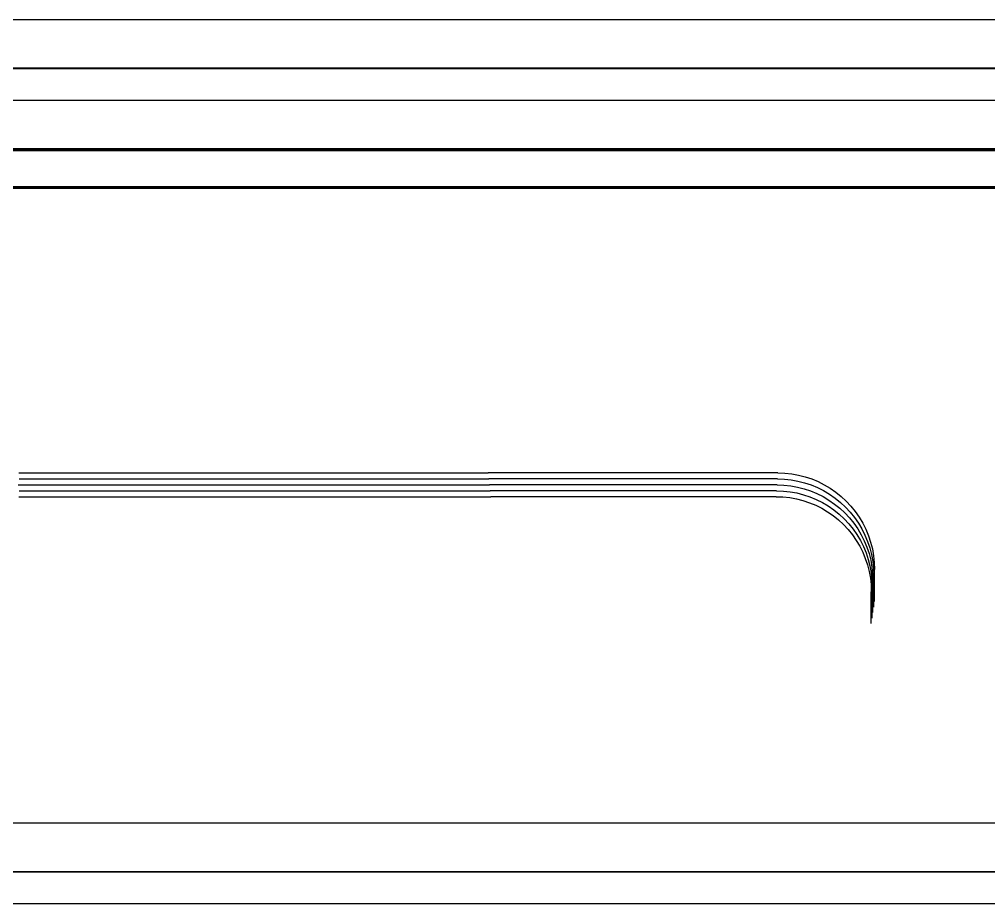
# Model space of a CAD drawing. Header units: millimetres. Extents: x -253 to 256, y -315 to 312.
# Drawn here: x -101.1 to 50.6, y 174 to 312.4 of the extents above; entities that cross this region are included whole.
import ezdxf

# ---------------------------------------------------------------- set-up
doc = ezdxf.new("R2010")
doc.units = ezdxf.units.MM
doc.layers.add('SKETCH', color=5, linetype='Continuous')
doc.layers.add('VISIBLE', color=7, linetype='Continuous')

msp = doc.modelspace()

# ---------------------------------------------------------------- linework, layer by layer
at = {"layer": 'SKETCH'}
for p, q in [((17.63, 241.38), (-27.7, 241.38)), ((17.56, 240.44), (-27.6, 240.44)), ((17.49, 239.51), (-27.49, 239.51)), ((17.43, 238.58), (-27.38, 238.58)), ((17.36, 237.66), (-27.28, 237.66)), ((32.74, 221.23), (32.74, 226.27)), ((32.49, 219.51), (32.49, 224.51)), ((32.61, 220.37), (32.61, 225.39)), ((32.36, 218.66), (32.36, 223.64)), ((32.24, 217.82), (32.24, 222.78))]:
    msp.add_line(p, q, dxfattribs=at)
at = {"layer": 'SKETCH', "flags": 128}
for points in [[(-101.16, 241.38), (-100.9, 241.38), (-100.64, 241.38), (-100.38, 241.38), (-100.11, 241.38), (-99.85, 241.38), (-99.59, 241.38), (-99.33, 241.38), (-99.06, 241.38), (-98.8, 241.38), (-98.54, 241.38), (-98.28, 241.38), (-98.02, 241.38), (-97.75, 241.38), (-97.49, 241.38), (-97.23, 241.38), (-96.97, 241.38), (-96.7, 241.38), (-96.44, 241.38), (-96.18, 241.38), (-95.92, 241.38), (-95.65, 241.38), (-95.39, 241.38), (-95.13, 241.38), (-94.87, 241.38), (-94.6, 241.38), (-94.34, 241.38), (-94.08, 241.38), (-93.82, 241.38), (-93.56, 241.38), (-93.29, 241.38), (-93.03, 241.38), (-92.77, 241.38), (-92.51, 241.38), (-92.24, 241.38), (-91.98, 241.38), (-91.72, 241.38), (-91.46, 241.38), (-91.19, 241.38), (-90.93, 241.38), (-90.67, 241.38), (-90.41, 241.38), (-90.14, 241.38), (-89.88, 241.38), (-89.62, 241.38), (-89.36, 241.38), (-89.1, 241.38), (-88.83, 241.38), (-88.57, 241.38), (-88.31, 241.38), (-88.05, 241.38), (-87.78, 241.38), (-87.52, 241.38), (-87.26, 241.38), (-87, 241.38), (-86.73, 241.38), (-86.47, 241.38), (-86.21, 241.38), (-85.95, 241.38), (-85.68, 241.38), (-85.42, 241.38), (-85.16, 241.38), (-84.9, 241.38), (-84.64, 241.38), (-84.37, 241.38), (-84.11, 241.38), (-83.85, 241.38), (-83.59, 241.38), (-83.32, 241.38), (-83.06, 241.38), (-82.8, 241.38), (-82.54, 241.38), (-82.27, 241.38), (-82.01, 241.38), (-81.75, 241.38), (-81.49, 241.38), (-81.22, 241.38), (-80.96, 241.38), (-80.7, 241.38), (-80.44, 241.38), (-80.18, 241.38), (-79.91, 241.38), (-79.65, 241.38), (-79.39, 241.38), (-79.13, 241.38), (-78.86, 241.38), (-78.6, 241.38), (-78.34, 241.38), (-78.08, 241.38), (-77.81, 241.38), (-77.55, 241.38), (-77.29, 241.38), (-77.03, 241.38), (-76.76, 241.38), (-76.5, 241.38), (-76.24, 241.38), (-75.98, 241.38), (-75.72, 241.38), (-75.45, 241.38), (-75.19, 241.38), (-74.93, 241.38), (-74.67, 241.38), (-74.4, 241.38), (-74.14, 241.38), (-73.88, 241.38), (-73.62, 241.38), (-73.35, 241.38), (-73.09, 241.38), (-72.83, 241.38), (-72.57, 241.38), (-72.3, 241.38), (-72.04, 241.38), (-71.78, 241.38), (-71.52, 241.38), (-71.26, 241.38), (-70.99, 241.38), (-70.73, 241.38), (-70.47, 241.38), (-70.21, 241.38), (-69.94, 241.38), (-69.68, 241.38), (-69.42, 241.38), (-69.16, 241.38), (-68.89, 241.38), (-68.63, 241.38), (-68.37, 241.38), (-68.11, 241.38), (-67.84, 241.38), (-67.58, 241.38), (-67.32, 241.38), (-67.06, 241.38), (-66.8, 241.38), (-66.53, 241.38), (-66.27, 241.38), (-66.01, 241.38), (-65.75, 241.38), (-65.48, 241.38), (-65.22, 241.38), (-64.96, 241.38), (-64.7, 241.38), (-64.43, 241.38), (-64.17, 241.38), (-63.91, 241.38), (-63.65, 241.38), (-63.38, 241.38), (-63.12, 241.38), (-62.86, 241.38), (-62.6, 241.38), (-62.34, 241.38), (-62.07, 241.38), (-61.81, 241.38), (-61.55, 241.38), (-61.29, 241.38), (-61.02, 241.38), (-60.76, 241.38), (-60.5, 241.38), (-60.24, 241.38), (-59.97, 241.38), (-59.71, 241.38), (-59.45, 241.38), (-59.19, 241.38), (-58.92, 241.38), (-58.66, 241.38), (-58.4, 241.38), (-58.14, 241.38), (-57.88, 241.38), (-57.61, 241.38), (-57.35, 241.38), (-57.09, 241.38), (-56.83, 241.38), (-56.56, 241.38), (-56.3, 241.38), (-56.04, 241.38), (-55.78, 241.38), (-55.51, 241.38), (-55.25, 241.38), (-54.99, 241.38), (-54.73, 241.38), (-54.46, 241.38), (-54.2, 241.38), (-53.94, 241.38), (-53.68, 241.38), (-53.42, 241.38), (-53.15, 241.38), (-52.89, 241.38), (-52.63, 241.38), (-52.37, 241.38), (-52.1, 241.38), (-51.84, 241.38), (-51.58, 241.38), (-51.32, 241.38), (-51.05, 241.38), (-50.79, 241.38), (-50.53, 241.38), (-50.27, 241.38), (-50, 241.38), (-49.74, 241.38), (-49.48, 241.38), (-49.22, 241.38), (-48.96, 241.38), (-48.69, 241.38), (-48.43, 241.38), (-48.17, 241.38), (-47.91, 241.38), (-47.64, 241.38), (-47.38, 241.38), (-47.12, 241.38), (-46.86, 241.38), (-46.59, 241.38), (-46.33, 241.38), (-46.07, 241.38), (-45.81, 241.38), (-45.54, 241.38), (-45.28, 241.38), (-45.02, 241.38), (-44.76, 241.38), (-44.5, 241.38), (-44.23, 241.38), (-43.97, 241.38), (-43.71, 241.38), (-43.45, 241.38), (-43.18, 241.38), (-42.92, 241.38), (-42.66, 241.38), (-42.4, 241.38), (-42.13, 241.38), (-41.87, 241.38), (-41.61, 241.38), (-41.35, 241.38), (-41.08, 241.38), (-40.82, 241.38), (-40.56, 241.38), (-40.3, 241.38), (-40.04, 241.38), (-39.77, 241.38), (-39.51, 241.38), (-39.25, 241.38), (-38.99, 241.38), (-38.72, 241.38), (-38.46, 241.38), (-38.2, 241.38), (-37.94, 241.38), (-37.67, 241.38), (-37.41, 241.38), (-37.15, 241.38), (-36.89, 241.38), (-36.62, 241.38), (-36.36, 241.38), (-36.1, 241.38), (-35.84, 241.38), (-35.58, 241.38), (-35.31, 241.38), (-35.05, 241.38), (-34.79, 241.38), (-34.53, 241.38), (-34.26, 241.38), (-34, 241.38), (-33.74, 241.38), (-33.48, 241.38), (-33.21, 241.38), (-32.95, 241.38), (-32.69, 241.38), (-32.43, 241.38), (-32.16, 241.38), (-31.9, 241.38), (-31.64, 241.38), (-31.38, 241.38), (-31.12, 241.38), (-30.85, 241.38), (-30.59, 241.38), (-30.33, 241.38), (-30.07, 241.38), (-29.8, 241.38), (-29.54, 241.38), (-29.28, 241.38), (-29.02, 241.38), (-28.75, 241.38), (-28.49, 241.38), (-28.23, 241.38), (-27.97, 241.38), (-27.7, 241.38)], [(17.63, 241.38), (18.71, 241.34), (19.78, 241.23), (20.84, 241.04), (21.89, 240.77), (22.91, 240.43), (23.91, 240.02), (24.87, 239.53), (25.8, 238.98), (26.69, 238.37), (27.53, 237.69), (28.32, 236.96), (29.05, 236.17), (29.73, 235.33), (30.34, 234.44), (30.89, 233.51), (31.38, 232.55), (31.79, 231.55), (32.13, 230.53), (32.4, 229.48), (32.59, 228.42), (32.7, 227.35), (32.74, 226.27)], [(-101.1, 240.44), (-100.84, 240.44), (-100.59, 240.44), (-100.33, 240.44), (-100.07, 240.44), (-99.82, 240.44), (-99.56, 240.44), (-99.31, 240.44), (-99.05, 240.44), (-98.79, 240.44), (-98.54, 240.44), (-98.28, 240.44), (-98.02, 240.44), (-97.77, 240.44), (-97.51, 240.44), (-97.26, 240.44), (-97, 240.44), (-96.74, 240.44), (-96.49, 240.44), (-96.23, 240.44), (-95.98, 240.44), (-95.72, 240.44), (-95.46, 240.44), (-95.21, 240.44), (-94.95, 240.44), (-94.7, 240.44), (-94.44, 240.44), (-94.18, 240.44), (-93.93, 240.44), (-93.67, 240.44), (-93.42, 240.44), (-93.16, 240.44), (-92.9, 240.44), (-92.65, 240.44), (-92.39, 240.44), (-92.13, 240.44), (-91.88, 240.44), (-91.62, 240.44), (-91.37, 240.44), (-91.11, 240.44), (-90.85, 240.44), (-90.6, 240.44), (-90.34, 240.44), (-90.09, 240.44), (-89.83, 240.44), (-89.57, 240.44), (-89.32, 240.44), (-89.06, 240.44), (-88.81, 240.44), (-88.55, 240.44), (-88.29, 240.44), (-88.04, 240.44), (-87.78, 240.44), (-87.52, 240.44), (-87.27, 240.44), (-87.01, 240.44), (-86.76, 240.44), (-86.5, 240.44), (-86.24, 240.44), (-85.99, 240.44), (-85.73, 240.44), (-85.48, 240.44), (-85.22, 240.44), (-84.96, 240.44), (-84.71, 240.44), (-84.45, 240.44), (-84.2, 240.44), (-83.94, 240.44), (-83.68, 240.44), (-83.43, 240.44), (-83.17, 240.44), (-82.91, 240.44), (-82.66, 240.44), (-82.4, 240.44), (-82.15, 240.44), (-81.89, 240.44), (-81.63, 240.44), (-81.38, 240.44), (-81.12, 240.44), (-80.87, 240.44), (-80.61, 240.44), (-80.35, 240.44), (-80.1, 240.44), (-79.84, 240.44), (-79.59, 240.44), (-79.33, 240.44), (-79.07, 240.44), (-78.82, 240.44), (-78.56, 240.44), (-78.3, 240.44), (-78.05, 240.44), (-77.79, 240.44), (-77.54, 240.44), (-77.28, 240.44), (-77.02, 240.44), (-76.77, 240.44), (-76.51, 240.44), (-76.26, 240.44), (-76, 240.44), (-75.74, 240.44), (-75.49, 240.44), (-75.23, 240.44), (-74.98, 240.44), (-74.72, 240.44), (-74.46, 240.44), (-74.21, 240.44), (-73.95, 240.44), (-73.7, 240.44), (-73.44, 240.44), (-73.18, 240.44), (-72.93, 240.44), (-72.67, 240.44), (-72.41, 240.44), (-72.16, 240.44), (-71.9, 240.44), (-71.65, 240.44), (-71.39, 240.44), (-71.13, 240.44), (-70.88, 240.44), (-70.62, 240.44), (-70.37, 240.44), (-70.11, 240.44), (-69.85, 240.44), (-69.6, 240.44), (-69.34, 240.44), (-69.09, 240.44), (-68.83, 240.44), (-68.57, 240.44), (-68.32, 240.44), (-68.06, 240.44), (-67.8, 240.44), (-67.55, 240.44), (-67.29, 240.44), (-67.04, 240.44), (-66.78, 240.44), (-66.52, 240.44), (-66.27, 240.44), (-66.01, 240.44), (-65.76, 240.44), (-65.5, 240.44), (-65.24, 240.44), (-64.99, 240.44), (-64.73, 240.44), (-64.48, 240.44), (-64.22, 240.44), (-63.96, 240.44), (-63.71, 240.44), (-63.45, 240.44), (-63.19, 240.44), (-62.94, 240.44), (-62.68, 240.44), (-62.43, 240.44), (-62.17, 240.44), (-61.91, 240.44), (-61.66, 240.44), (-61.4, 240.44), (-61.15, 240.44), (-60.89, 240.44), (-60.63, 240.44), (-60.38, 240.44), (-60.12, 240.44), (-59.87, 240.44), (-59.61, 240.44), (-59.35, 240.44), (-59.1, 240.44), (-58.84, 240.44), (-58.58, 240.44), (-58.33, 240.44), (-58.07, 240.44), (-57.82, 240.44), (-57.56, 240.44), (-57.3, 240.44), (-57.05, 240.44), (-56.79, 240.44), (-56.54, 240.44), (-56.28, 240.44), (-56.02, 240.44), (-55.77, 240.44), (-55.51, 240.44), (-55.26, 240.44), (-55, 240.44), (-54.74, 240.44), (-54.49, 240.44), (-54.23, 240.44), (-53.98, 240.44), (-53.72, 240.44), (-53.46, 240.44), (-53.21, 240.44), (-52.95, 240.44), (-52.69, 240.44), (-52.44, 240.44), (-52.18, 240.44), (-51.93, 240.44), (-51.67, 240.44), (-51.41, 240.44), (-51.16, 240.44), (-50.9, 240.44), (-50.65, 240.44), (-50.39, 240.44), (-50.13, 240.44), (-49.88, 240.44), (-49.62, 240.44), (-49.37, 240.44), (-49.11, 240.44), (-48.85, 240.44), (-48.6, 240.44), (-48.34, 240.44), (-48.08, 240.44), (-47.83, 240.44), (-47.57, 240.44), (-47.32, 240.44), (-47.06, 240.44), (-46.8, 240.44), (-46.55, 240.44), (-46.29, 240.44), (-46.04, 240.44), (-45.78, 240.44), (-45.52, 240.44), (-45.27, 240.44), (-45.01, 240.44), (-44.76, 240.44), (-44.5, 240.44), (-44.24, 240.44), (-43.99, 240.44), (-43.73, 240.44), (-43.47, 240.44), (-43.22, 240.44), (-42.96, 240.44), (-42.71, 240.44), (-42.45, 240.44), (-42.19, 240.44), (-41.94, 240.44), (-41.68, 240.44), (-41.43, 240.44), (-41.17, 240.44), (-40.91, 240.44), (-40.66, 240.44), (-40.4, 240.44), (-40.15, 240.44), (-39.89, 240.44), (-39.63, 240.44), (-39.38, 240.44), (-39.12, 240.44), (-38.86, 240.44), (-38.61, 240.44), (-38.35, 240.44), (-38.1, 240.44), (-37.84, 240.44), (-37.58, 240.44), (-37.33, 240.44), (-37.07, 240.44), (-36.82, 240.44), (-36.56, 240.44), (-36.3, 240.44), (-36.05, 240.44), (-35.79, 240.44), (-35.54, 240.44), (-35.28, 240.44), (-35.02, 240.44), (-34.77, 240.44), (-34.51, 240.44), (-34.26, 240.44), (-34, 240.44), (-33.74, 240.44), (-33.49, 240.44), (-33.23, 240.44), (-32.97, 240.44), (-32.72, 240.44), (-32.46, 240.44), (-32.21, 240.44), (-31.95, 240.44), (-31.69, 240.44), (-31.44, 240.44), (-31.18, 240.44), (-30.93, 240.44), (-30.67, 240.44), (-30.41, 240.44), (-30.16, 240.44), (-29.9, 240.44), (-29.65, 240.44), (-29.39, 240.44), (-29.13, 240.44), (-28.88, 240.44), (-28.62, 240.44), (-28.36, 240.44), (-28.11, 240.44), (-27.85, 240.44), (-27.6, 240.44)], [(17.56, 240.44), (18.64, 240.4), (19.7, 240.29), (20.76, 240.1), (21.8, 239.83), (22.82, 239.49), (23.81, 239.08), (24.78, 238.6), (25.7, 238.05), (26.58, 237.44), (27.42, 236.76), (28.21, 236.03), (28.94, 235.25), (29.61, 234.41), (30.22, 233.53), (30.77, 232.6), (31.25, 231.64), (31.66, 230.65), (32, 229.63), (32.27, 228.59), (32.46, 227.53), (32.58, 226.46), (32.61, 225.39)], [(-101.23, 239.51), (-100.97, 239.51), (-100.71, 239.51), (-100.44, 239.51), (-100.18, 239.51), (-99.92, 239.51), (-99.65, 239.51), (-99.39, 239.51), (-99.13, 239.51), (-98.86, 239.51), (-98.6, 239.51), (-98.34, 239.51), (-98.07, 239.51), (-97.81, 239.51), (-97.55, 239.51), (-97.28, 239.51), (-97.02, 239.51), (-96.76, 239.51), (-96.49, 239.51), (-96.23, 239.51), (-95.97, 239.51), (-95.7, 239.51), (-95.44, 239.51), (-95.18, 239.51), (-94.91, 239.51), (-94.65, 239.51), (-94.39, 239.51), (-94.12, 239.51), (-93.86, 239.51), (-93.6, 239.51), (-93.33, 239.51), (-93.07, 239.51), (-92.81, 239.51), (-92.54, 239.51), (-92.28, 239.51), (-92.02, 239.51), (-91.75, 239.51), (-91.49, 239.51), (-91.23, 239.51), (-90.96, 239.51), (-90.7, 239.51), (-90.44, 239.51), (-90.17, 239.51), (-89.91, 239.51), (-89.65, 239.51), (-89.38, 239.51), (-89.12, 239.51), (-88.86, 239.51), (-88.59, 239.51), (-88.33, 239.51), (-88.07, 239.51), (-87.8, 239.51), (-87.54, 239.51), (-87.28, 239.51), (-87.01, 239.51), (-86.75, 239.51), (-86.49, 239.51), (-86.22, 239.51), (-85.96, 239.51), (-85.7, 239.51), (-85.43, 239.51), (-85.17, 239.51), (-84.91, 239.51), (-84.64, 239.51), (-84.38, 239.51), (-84.12, 239.51), (-83.85, 239.51), (-83.59, 239.51), (-83.33, 239.51), (-83.06, 239.51), (-82.8, 239.51), (-82.53, 239.51), (-82.27, 239.51), (-82.01, 239.51), (-81.74, 239.51), (-81.48, 239.51), (-81.22, 239.51), (-80.95, 239.51), (-80.69, 239.51), (-80.43, 239.51), (-80.16, 239.51), (-79.9, 239.51), (-79.64, 239.51), (-79.37, 239.51), (-79.11, 239.51), (-78.85, 239.51), (-78.58, 239.51), (-78.32, 239.51), (-78.06, 239.51), (-77.79, 239.51), (-77.53, 239.51), (-77.27, 239.51), (-77, 239.51), (-76.74, 239.51), (-76.48, 239.51), (-76.21, 239.51), (-75.95, 239.51), (-75.69, 239.51), (-75.42, 239.51), (-75.16, 239.51), (-74.9, 239.51), (-74.63, 239.51), (-74.37, 239.51), (-74.11, 239.51), (-73.84, 239.51), (-73.58, 239.51), (-73.32, 239.51), (-73.05, 239.51), (-72.79, 239.51), (-72.53, 239.51), (-72.26, 239.51), (-72, 239.51), (-71.74, 239.51), (-71.47, 239.51), (-71.21, 239.51), (-70.95, 239.51), (-70.68, 239.51), (-70.42, 239.51), (-70.16, 239.51), (-69.89, 239.51), (-69.63, 239.51), (-69.37, 239.51), (-69.1, 239.51), (-68.84, 239.51), (-68.58, 239.51), (-68.31, 239.51), (-68.05, 239.51), (-67.79, 239.51), (-67.52, 239.51), (-67.26, 239.51), (-67, 239.51), (-66.73, 239.51), (-66.47, 239.51), (-66.21, 239.51), (-65.94, 239.51), (-65.68, 239.51), (-65.42, 239.51), (-65.15, 239.51), (-64.89, 239.51), (-64.63, 239.51), (-64.36, 239.51), (-64.1, 239.51), (-63.84, 239.51), (-63.57, 239.51), (-63.31, 239.51), (-63.04, 239.51), (-62.78, 239.51), (-62.52, 239.51), (-62.25, 239.51), (-61.99, 239.51), (-61.73, 239.51), (-61.46, 239.51), (-61.2, 239.51), (-60.94, 239.51), (-60.67, 239.51), (-60.41, 239.51), (-60.15, 239.51), (-59.88, 239.51), (-59.62, 239.51), (-59.36, 239.51), (-59.09, 239.51), (-58.83, 239.51), (-58.57, 239.51), (-58.3, 239.51), (-58.04, 239.51), (-57.78, 239.51), (-57.51, 239.51), (-57.25, 239.51), (-56.99, 239.51), (-56.72, 239.51), (-56.46, 239.51), (-56.2, 239.51), (-55.93, 239.51), (-55.67, 239.51), (-55.41, 239.51), (-55.14, 239.51), (-54.88, 239.51), (-54.62, 239.51), (-54.35, 239.51), (-54.09, 239.51), (-53.83, 239.51), (-53.56, 239.51), (-53.3, 239.51), (-53.04, 239.51), (-52.77, 239.51), (-52.51, 239.51), (-52.25, 239.51), (-51.98, 239.51), (-51.72, 239.51), (-51.46, 239.51), (-51.19, 239.51), (-50.93, 239.51), (-50.67, 239.51), (-50.4, 239.51), (-50.14, 239.51), (-49.88, 239.51), (-49.61, 239.51), (-49.35, 239.51), (-49.09, 239.51), (-48.82, 239.51), (-48.56, 239.51), (-48.3, 239.51), (-48.03, 239.51), (-47.77, 239.51), (-47.51, 239.51), (-47.24, 239.51), (-46.98, 239.51), (-46.72, 239.51), (-46.45, 239.51), (-46.19, 239.51), (-45.93, 239.51), (-45.66, 239.51), (-45.4, 239.51), (-45.14, 239.51), (-44.87, 239.51), (-44.61, 239.51), (-44.35, 239.51), (-44.08, 239.51), (-43.82, 239.51), (-43.56, 239.51), (-43.29, 239.51), (-43.03, 239.51), (-42.77, 239.51), (-42.5, 239.51), (-42.24, 239.51), (-41.97, 239.51), (-41.71, 239.51), (-41.45, 239.51), (-41.18, 239.51), (-40.92, 239.51), (-40.66, 239.51), (-40.39, 239.51), (-40.13, 239.51), (-39.87, 239.51), (-39.6, 239.51), (-39.34, 239.51), (-39.08, 239.51), (-38.81, 239.51), (-38.55, 239.51), (-38.29, 239.51), (-38.02, 239.51), (-37.76, 239.51), (-37.5, 239.51), (-37.23, 239.51), (-36.97, 239.51), (-36.71, 239.51), (-36.44, 239.51), (-36.18, 239.51), (-35.92, 239.51), (-35.65, 239.51), (-35.39, 239.51), (-35.13, 239.51), (-34.86, 239.51), (-34.6, 239.51), (-34.34, 239.51), (-34.07, 239.51), (-33.81, 239.51), (-33.55, 239.51), (-33.28, 239.51), (-33.02, 239.51), (-32.76, 239.51), (-32.49, 239.51), (-32.23, 239.51), (-31.97, 239.51), (-31.7, 239.51), (-31.44, 239.51), (-31.18, 239.51), (-30.91, 239.51), (-30.65, 239.51), (-30.39, 239.51), (-30.12, 239.51), (-29.86, 239.51), (-29.6, 239.51), (-29.33, 239.51), (-29.07, 239.51), (-28.81, 239.51), (-28.54, 239.51), (-28.28, 239.51), (-28.02, 239.51), (-27.75, 239.51), (-27.49, 239.51)], [(-101.08, 238.58), (-100.82, 238.58), (-100.57, 238.58), (-100.31, 238.58), (-100.06, 238.58), (-99.81, 238.58), (-99.55, 238.58), (-99.3, 238.58), (-99.04, 238.58), (-98.79, 238.58), (-98.54, 238.58), (-98.28, 238.58), (-98.03, 238.58), (-97.77, 238.58), (-97.52, 238.58), (-97.27, 238.58), (-97.01, 238.58), (-96.76, 238.58), (-96.5, 238.58), (-96.25, 238.58), (-95.99, 238.58), (-95.74, 238.58), (-95.49, 238.58), (-95.23, 238.58), (-94.98, 238.58), (-94.72, 238.58), (-94.47, 238.58), (-94.22, 238.58), (-93.96, 238.58), (-93.71, 238.58), (-93.45, 238.58), (-93.2, 238.58), (-92.95, 238.58), (-92.69, 238.58), (-92.44, 238.58), (-92.18, 238.58), (-91.93, 238.58), (-91.67, 238.58), (-91.42, 238.58), (-91.17, 238.58), (-90.91, 238.58), (-90.66, 238.58), (-90.4, 238.58), (-90.15, 238.58), (-89.9, 238.58), (-89.64, 238.58), (-89.39, 238.58), (-89.13, 238.58), (-88.88, 238.58), (-88.63, 238.58), (-88.37, 238.58), (-88.12, 238.58), (-87.86, 238.58), (-87.61, 238.58), (-87.35, 238.58), (-87.1, 238.58), (-86.85, 238.58), (-86.59, 238.58), (-86.34, 238.58), (-86.08, 238.58), (-85.83, 238.58), (-85.58, 238.58), (-85.32, 238.58), (-85.07, 238.58), (-84.81, 238.58), (-84.56, 238.58), (-84.31, 238.58), (-84.05, 238.58), (-83.8, 238.58), (-83.54, 238.58), (-83.29, 238.58), (-83.03, 238.58), (-82.78, 238.58), (-82.53, 238.58), (-82.27, 238.58), (-82.02, 238.58), (-81.76, 238.58), (-81.51, 238.58), (-81.26, 238.58), (-81, 238.58), (-80.75, 238.58), (-80.49, 238.58), (-80.24, 238.58), (-79.99, 238.58), (-79.73, 238.58), (-79.48, 238.58), (-79.22, 238.58), (-78.97, 238.58), (-78.71, 238.58), (-78.46, 238.58), (-78.21, 238.58), (-77.95, 238.58), (-77.7, 238.58), (-77.44, 238.58), (-77.19, 238.58), (-76.94, 238.58), (-76.68, 238.58), (-76.43, 238.58), (-76.17, 238.58), (-75.92, 238.58), (-75.67, 238.58), (-75.41, 238.58), (-75.16, 238.58), (-74.9, 238.58), (-74.65, 238.58), (-74.39, 238.58), (-74.14, 238.58), (-73.89, 238.58), (-73.63, 238.58), (-73.38, 238.58), (-73.12, 238.58), (-72.87, 238.58), (-72.62, 238.58), (-72.36, 238.58), (-72.11, 238.58), (-71.85, 238.58), (-71.6, 238.58), (-71.35, 238.58), (-71.09, 238.58), (-70.84, 238.58), (-70.58, 238.58), (-70.33, 238.58), (-70.07, 238.58), (-69.82, 238.58), (-69.57, 238.58), (-69.31, 238.58), (-69.06, 238.58), (-68.8, 238.58), (-68.55, 238.58), (-68.3, 238.58), (-68.04, 238.58), (-67.79, 238.58), (-67.53, 238.58), (-67.28, 238.58), (-67.03, 238.58), (-66.77, 238.58), (-66.52, 238.58), (-66.26, 238.58), (-66.01, 238.58), (-65.75, 238.58), (-65.5, 238.58), (-65.25, 238.58), (-64.99, 238.58), (-64.74, 238.58), (-64.48, 238.58), (-64.23, 238.58), (-63.98, 238.58), (-63.72, 238.58), (-63.47, 238.58), (-63.21, 238.58), (-62.96, 238.58), (-62.71, 238.58), (-62.45, 238.58), (-62.2, 238.58), (-61.94, 238.58), (-61.69, 238.58), (-61.43, 238.58), (-61.18, 238.58), (-60.93, 238.58), (-60.67, 238.58), (-60.42, 238.58), (-60.16, 238.58), (-59.91, 238.58), (-59.66, 238.58), (-59.4, 238.58), (-59.15, 238.58), (-58.89, 238.58), (-58.64, 238.58), (-58.39, 238.58), (-58.13, 238.58), (-57.88, 238.58), (-57.62, 238.58), (-57.37, 238.58), (-57.11, 238.58), (-56.86, 238.58), (-56.61, 238.58), (-56.35, 238.58), (-56.1, 238.58), (-55.84, 238.58), (-55.59, 238.58), (-55.34, 238.58), (-55.08, 238.58), (-54.83, 238.58), (-54.57, 238.58), (-54.32, 238.58), (-54.07, 238.58), (-53.81, 238.58), (-53.56, 238.58), (-53.3, 238.58), (-53.05, 238.58), (-52.79, 238.58), (-52.54, 238.58), (-52.29, 238.58), (-52.03, 238.58), (-51.78, 238.58), (-51.52, 238.58), (-51.27, 238.58), (-51.02, 238.58), (-50.76, 238.58), (-50.51, 238.58), (-50.25, 238.58), (-50, 238.58), (-49.75, 238.58), (-49.49, 238.58), (-49.24, 238.58), (-48.98, 238.58), (-48.73, 238.58), (-48.47, 238.58), (-48.22, 238.58), (-47.97, 238.58), (-47.71, 238.58), (-47.46, 238.58), (-47.2, 238.58), (-46.95, 238.58), (-46.7, 238.58), (-46.44, 238.58), (-46.19, 238.58), (-45.93, 238.58), (-45.68, 238.58), (-45.43, 238.58), (-45.17, 238.58), (-44.92, 238.58), (-44.66, 238.58), (-44.41, 238.58), (-44.15, 238.58), (-43.9, 238.58), (-43.65, 238.58), (-43.39, 238.58), (-43.14, 238.58), (-42.88, 238.58), (-42.63, 238.58), (-42.38, 238.58), (-42.12, 238.58), (-41.87, 238.58), (-41.61, 238.58), (-41.36, 238.58), (-41.11, 238.58), (-40.85, 238.58), (-40.6, 238.58), (-40.34, 238.58), (-40.09, 238.58), (-39.83, 238.58), (-39.58, 238.58), (-39.33, 238.58), (-39.07, 238.58), (-38.82, 238.58), (-38.56, 238.58), (-38.31, 238.58), (-38.06, 238.58), (-37.8, 238.58), (-37.55, 238.58), (-37.29, 238.58), (-37.04, 238.58), (-36.79, 238.58), (-36.53, 238.58), (-36.28, 238.58), (-36.02, 238.58), (-35.77, 238.58), (-35.51, 238.58), (-35.26, 238.58), (-35.01, 238.58), (-34.75, 238.58), (-34.5, 238.58), (-34.24, 238.58), (-33.99, 238.58), (-33.74, 238.58), (-33.48, 238.58), (-33.23, 238.58), (-32.97, 238.58), (-32.72, 238.58), (-32.47, 238.58), (-32.21, 238.58), (-31.96, 238.58), (-31.7, 238.58), (-31.45, 238.58), (-31.19, 238.58), (-30.94, 238.58), (-30.69, 238.58), (-30.43, 238.58), (-30.18, 238.58), (-29.92, 238.58), (-29.67, 238.58), (-29.42, 238.58), (-29.16, 238.58), (-28.91, 238.58), (-28.65, 238.58), (-28.4, 238.58), (-28.15, 238.58), (-27.89, 238.58), (-27.64, 238.58), (-27.38, 238.58)], [(17.43, 238.58), (18.49, 238.54), (19.55, 238.43), (20.6, 238.24), (21.63, 237.97), (22.64, 237.64), (23.63, 237.23), (24.58, 236.75), (25.5, 236.21), (26.38, 235.6), (27.21, 234.93), (27.99, 234.2), (28.71, 233.42), (29.38, 232.59), (29.99, 231.72), (30.53, 230.8), (31.01, 229.85), (31.42, 228.86), (31.76, 227.85), (32.02, 226.82), (32.21, 225.77), (32.32, 224.71), (32.36, 223.64)], [(17.49, 239.51), (18.56, 239.47), (19.63, 239.35), (20.68, 239.16), (21.72, 238.9), (22.73, 238.56), (23.72, 238.15), (24.68, 237.67), (25.6, 237.13), (26.48, 236.51), (27.31, 235.84), (28.1, 235.11), (28.82, 234.33), (29.5, 233.5), (30.11, 232.62), (30.65, 231.7), (31.13, 230.74), (31.54, 229.75), (31.88, 228.74), (32.14, 227.7), (32.33, 226.65), (32.45, 225.58), (32.49, 224.51)], [(-101.15, 237.66), (-100.89, 237.66), (-100.64, 237.66), (-100.38, 237.66), (-100.12, 237.66), (-99.86, 237.66), (-99.6, 237.66), (-99.34, 237.66), (-99.09, 237.66), (-98.83, 237.66), (-98.57, 237.66), (-98.31, 237.66), (-98.05, 237.66), (-97.79, 237.66), (-97.54, 237.66), (-97.28, 237.66), (-97.02, 237.66), (-96.76, 237.66), (-96.5, 237.66), (-96.24, 237.66), (-95.99, 237.66), (-95.73, 237.66), (-95.47, 237.66), (-95.21, 237.66), (-94.95, 237.66), (-94.69, 237.66), (-94.44, 237.66), (-94.18, 237.66), (-93.92, 237.66), (-93.66, 237.66), (-93.4, 237.66), (-93.14, 237.66), (-92.89, 237.66), (-92.63, 237.66), (-92.37, 237.66), (-92.11, 237.66), (-91.85, 237.66), (-91.59, 237.66), (-91.34, 237.66), (-91.08, 237.66), (-90.82, 237.66), (-90.56, 237.66), (-90.3, 237.66), (-90.05, 237.66), (-89.79, 237.66), (-89.53, 237.66), (-89.27, 237.66), (-89.01, 237.66), (-88.75, 237.66), (-88.5, 237.66), (-88.24, 237.66), (-87.98, 237.66), (-87.72, 237.66), (-87.46, 237.66), (-87.2, 237.66), (-86.95, 237.66), (-86.69, 237.66), (-86.43, 237.66), (-86.17, 237.66), (-85.91, 237.66), (-85.65, 237.66), (-85.4, 237.66), (-85.14, 237.66), (-84.88, 237.66), (-84.62, 237.66), (-84.36, 237.66), (-84.1, 237.66), (-83.85, 237.66), (-83.59, 237.66), (-83.33, 237.66), (-83.07, 237.66), (-82.81, 237.66), (-82.55, 237.66), (-82.3, 237.66), (-82.04, 237.66), (-81.78, 237.66), (-81.52, 237.66), (-81.26, 237.66), (-81, 237.66), (-80.75, 237.66), (-80.49, 237.66), (-80.23, 237.66), (-79.97, 237.66), (-79.71, 237.66), (-79.45, 237.66), (-79.2, 237.66), (-78.94, 237.66), (-78.68, 237.66), (-78.42, 237.66), (-78.16, 237.66), (-77.9, 237.66), (-77.65, 237.66), (-77.39, 237.66), (-77.13, 237.66), (-76.87, 237.66), (-76.61, 237.66), (-76.35, 237.66), (-76.1, 237.66), (-75.84, 237.66), (-75.58, 237.66), (-75.32, 237.66), (-75.06, 237.66), (-74.81, 237.66), (-74.55, 237.66), (-74.29, 237.66), (-74.03, 237.66), (-73.77, 237.66), (-73.51, 237.66), (-73.26, 237.66), (-73, 237.66), (-72.74, 237.66), (-72.48, 237.66), (-72.22, 237.66), (-71.96, 237.66), (-71.71, 237.66), (-71.45, 237.66), (-71.19, 237.66), (-70.93, 237.66), (-70.67, 237.66), (-70.41, 237.66), (-70.16, 237.66), (-69.9, 237.66), (-69.64, 237.66), (-69.38, 237.66), (-69.12, 237.66), (-68.86, 237.66), (-68.61, 237.66), (-68.35, 237.66), (-68.09, 237.66), (-67.83, 237.66), (-67.57, 237.66), (-67.31, 237.66), (-67.06, 237.66), (-66.8, 237.66), (-66.54, 237.66), (-66.28, 237.66), (-66.02, 237.66), (-65.76, 237.66), (-65.51, 237.66), (-65.25, 237.66), (-64.99, 237.66), (-64.73, 237.66), (-64.47, 237.66), (-64.21, 237.66), (-63.96, 237.66), (-63.7, 237.66), (-63.44, 237.66), (-63.18, 237.66), (-62.92, 237.66), (-62.66, 237.66), (-62.41, 237.66), (-62.15, 237.66), (-61.89, 237.66), (-61.63, 237.66), (-61.37, 237.66), (-61.11, 237.66), (-60.86, 237.66), (-60.6, 237.66), (-60.34, 237.66), (-60.08, 237.66), (-59.82, 237.66), (-59.57, 237.66), (-59.31, 237.66), (-59.05, 237.66), (-58.79, 237.66), (-58.53, 237.66), (-58.27, 237.66), (-58.02, 237.66), (-57.76, 237.66), (-57.5, 237.66), (-57.24, 237.66), (-56.98, 237.66), (-56.72, 237.66), (-56.47, 237.66), (-56.21, 237.66), (-55.95, 237.66), (-55.69, 237.66), (-55.43, 237.66), (-55.17, 237.66), (-54.92, 237.66), (-54.66, 237.66), (-54.4, 237.66), (-54.14, 237.66), (-53.88, 237.66), (-53.62, 237.66), (-53.37, 237.66), (-53.11, 237.66), (-52.85, 237.66), (-52.59, 237.66), (-52.33, 237.66), (-52.07, 237.66), (-51.82, 237.66), (-51.56, 237.66), (-51.3, 237.66), (-51.04, 237.66), (-50.78, 237.66), (-50.52, 237.66), (-50.27, 237.66), (-50.01, 237.66), (-49.75, 237.66), (-49.49, 237.66), (-49.23, 237.66), (-48.97, 237.66), (-48.72, 237.66), (-48.46, 237.66), (-48.2, 237.66), (-47.94, 237.66), (-47.68, 237.66), (-47.42, 237.66), (-47.17, 237.66), (-46.91, 237.66), (-46.65, 237.66), (-46.39, 237.66), (-46.13, 237.66), (-45.87, 237.66), (-45.62, 237.66), (-45.36, 237.66), (-45.1, 237.66), (-44.84, 237.66), (-44.58, 237.66), (-44.33, 237.66), (-44.07, 237.66), (-43.81, 237.66), (-43.55, 237.66), (-43.29, 237.66), (-43.03, 237.66), (-42.78, 237.66), (-42.52, 237.66), (-42.26, 237.66), (-42, 237.66), (-41.74, 237.66), (-41.48, 237.66), (-41.23, 237.66), (-40.97, 237.66), (-40.71, 237.66), (-40.45, 237.66), (-40.19, 237.66), (-39.93, 237.66), (-39.68, 237.66), (-39.42, 237.66), (-39.16, 237.66), (-38.9, 237.66), (-38.64, 237.66), (-38.38, 237.66), (-38.13, 237.66), (-37.87, 237.66), (-37.61, 237.66), (-37.35, 237.66), (-37.09, 237.66), (-36.83, 237.66), (-36.58, 237.66), (-36.32, 237.66), (-36.06, 237.66), (-35.8, 237.66), (-35.54, 237.66), (-35.28, 237.66), (-35.03, 237.66), (-34.77, 237.66), (-34.51, 237.66), (-34.25, 237.66), (-33.99, 237.66), (-33.73, 237.66), (-33.48, 237.66), (-33.22, 237.66), (-32.96, 237.66), (-32.7, 237.66), (-32.44, 237.66), (-32.18, 237.66), (-31.93, 237.66), (-31.67, 237.66), (-31.41, 237.66), (-31.15, 237.66), (-30.89, 237.66), (-30.63, 237.66), (-30.38, 237.66), (-30.12, 237.66), (-29.86, 237.66), (-29.6, 237.66), (-29.34, 237.66), (-29.09, 237.66), (-28.83, 237.66), (-28.57, 237.66), (-28.31, 237.66), (-28.05, 237.66), (-27.79, 237.66), (-27.54, 237.66), (-27.28, 237.66)], [(17.36, 237.66), (18.42, 237.62), (19.48, 237.51), (20.52, 237.32), (21.55, 237.05), (22.56, 236.72), (23.54, 236.31), (24.49, 235.84), (25.4, 235.3), (26.27, 234.69), (27.1, 234.02), (27.88, 233.3), (28.6, 232.52), (29.27, 231.7), (29.87, 230.82), (30.42, 229.91), (30.89, 228.96), (31.3, 227.98), (31.63, 226.97), (31.9, 225.94), (32.09, 224.9), (32.2, 223.84), (32.24, 222.78)]]:
    msp.add_lwpolyline(points, dxfattribs=at)
at = {"layer": 'VISIBLE'}
for p, q in [((-240.08, 312.36), (240.08, 312.36)), ((-232.5, 304.78), (232.5, 304.78)), ((-232.43, 304.68), (232.43, 304.68)), ((-232.5, 299.72), (232.5, 299.72)), ((-232.5, 292.14), (232.5, 292.14)), ((-212.2, 292.03), (212.2, 292.03)), ((-212.15, 291.96), (212.15, 291.96)), ((-212.07, 291.85), (212.07, 291.85)), ((-227.78, 286.21), (227.78, 286.21)), ((-207.9, 286.1), (207.9, 286.1)), ((-207.84, 286.03), (207.84, 286.03)), ((-207.77, 285.93), (207.77, 285.93)), ((-232.5, 186.61), (232.5, 186.61)), ((-232.5, 179.02), (232.5, 179.02)), ((-232.43, 178.97), (232.43, 178.97)), ((-232.5, 173.97), (232.5, 173.97))]:
    msp.add_line(p, q, dxfattribs=at)

doc.saveas('drawing.dxf')
